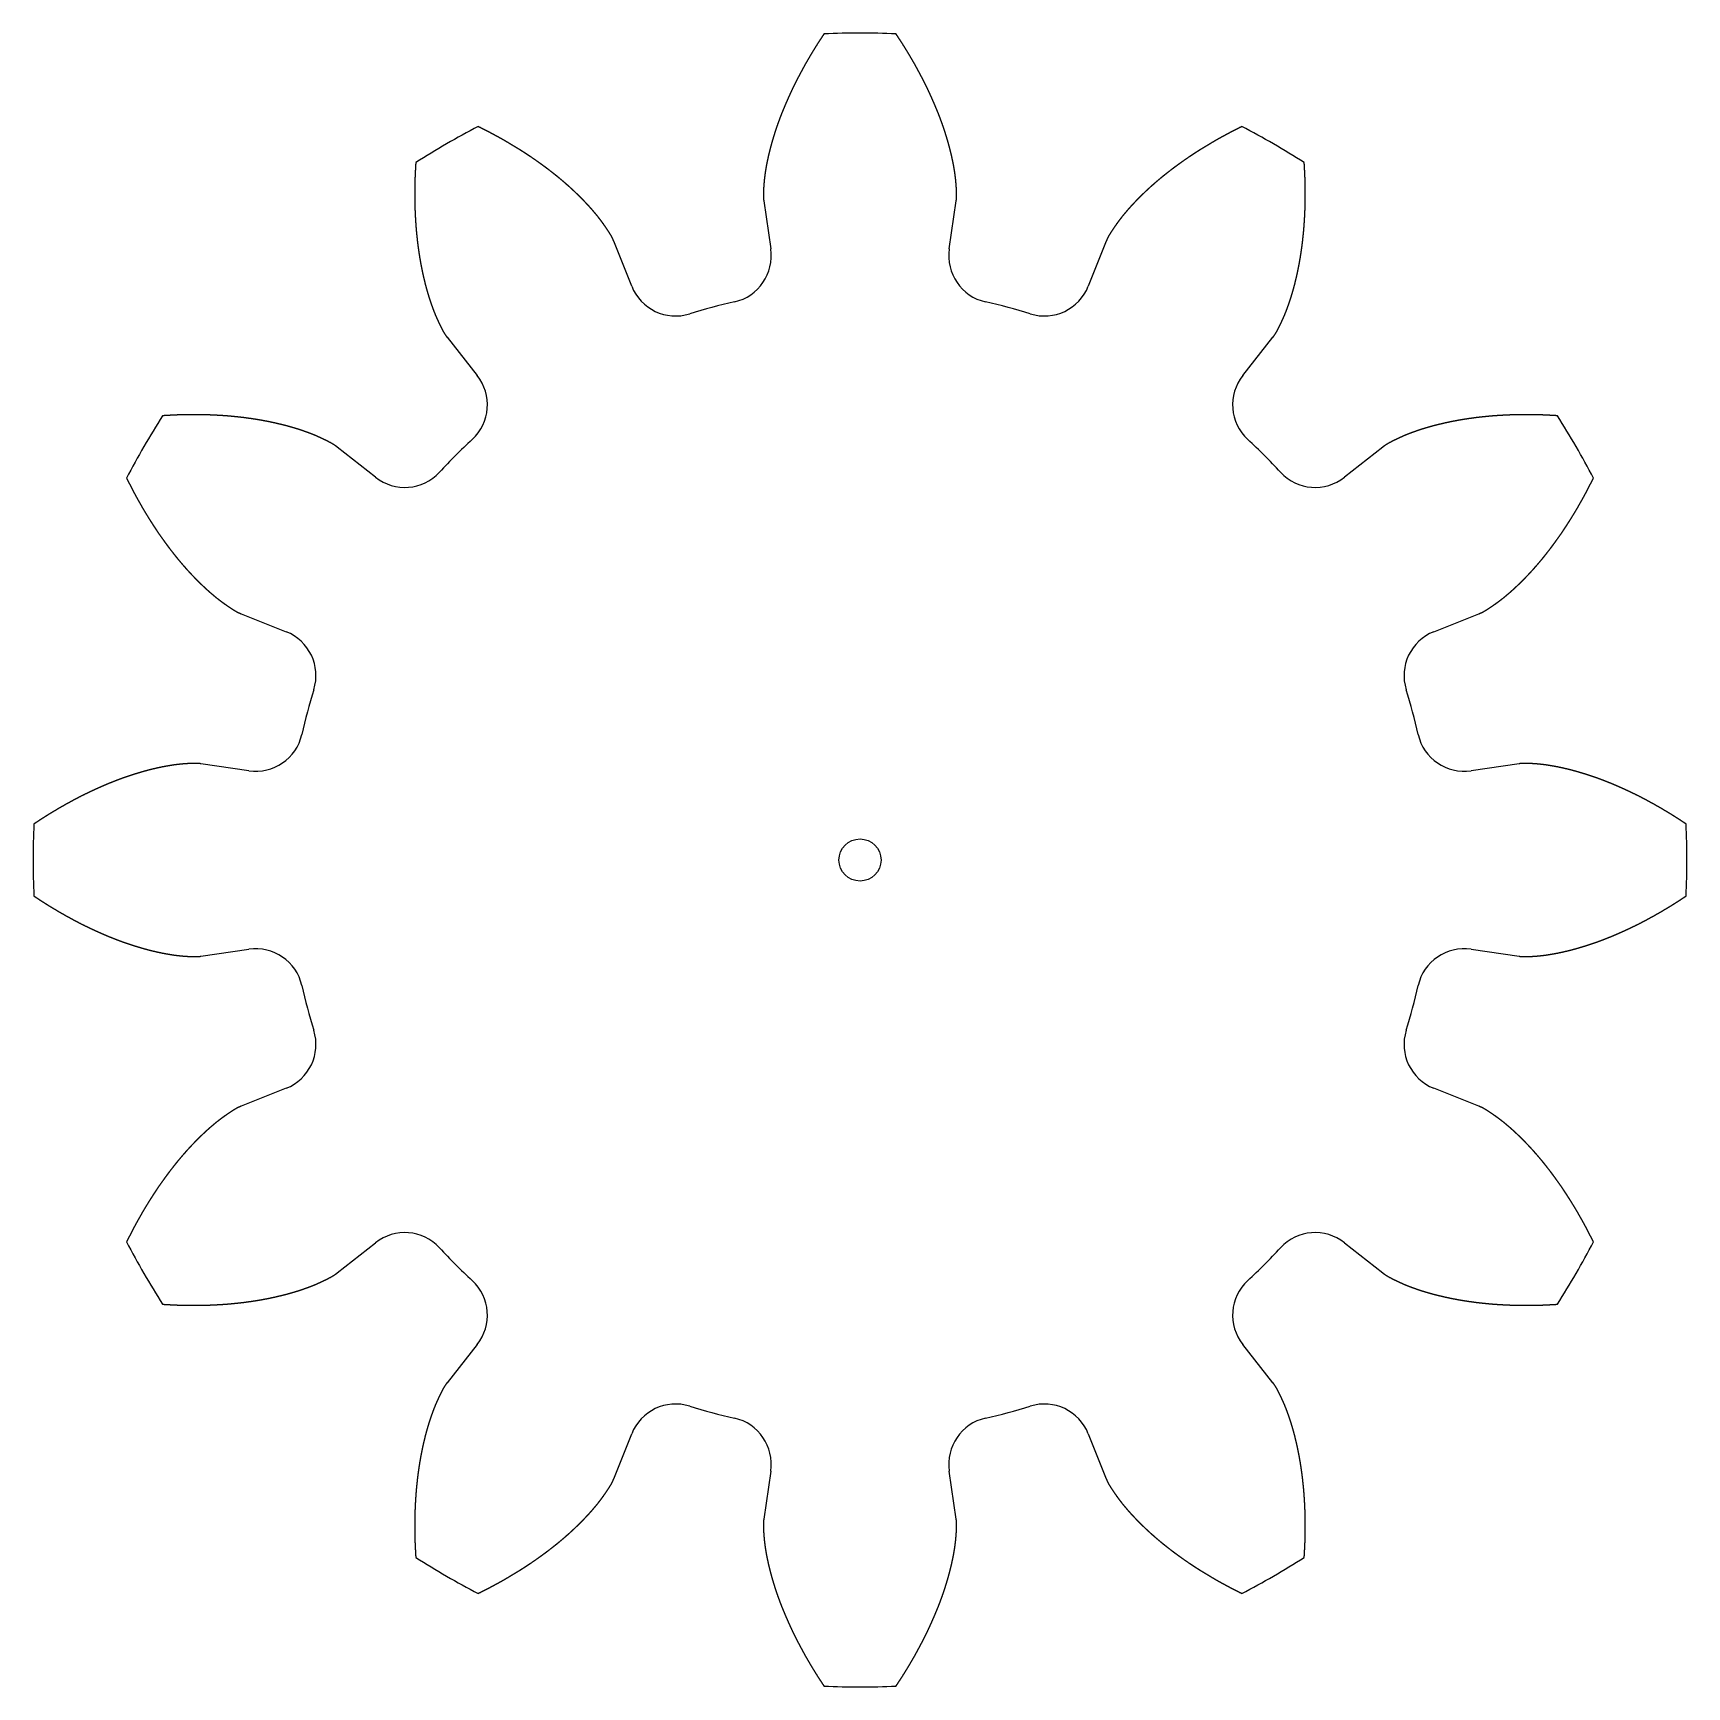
# Model space of a CAD drawing. Header units: millimetres. Extents: x -158 to 158, y -158 to 158.
import ezdxf

# ---------------------------------------------------------------- set-up
doc = ezdxf.new("R2010")
doc.units = ezdxf.units.MM
doc.layers.get('0').update_dxf_attribs({"linetype": 'CONTINUOUS'})

msp = doc.modelspace()

# ---------------------------------------------------------------- linework, layer by layer
for p, q in [((-18.33, 125.53), (-16.99, 116.39)), ((16.99, 116.39), (18.33, 125.53)), ((-43.48, 109.29), (-46.89, 117.87)), ((46.89, 117.87), (43.48, 109.29)), ((-78.64, 99.55), (-72.91, 92.3)), ((72.91, 92.3), (78.64, 99.55)), ((-92.3, 72.91), (-99.55, 78.64)), ((99.55, 78.64), (92.3, 72.91)), ((-117.87, 46.89), (-109.29, 43.48)), ((109.29, 43.48), (117.87, 46.89)), ((-116.39, 16.99), (-125.53, 18.33)), ((125.53, 18.33), (116.39, 16.99)), ((-125.53, -18.33), (-116.39, -16.99)), ((116.39, -16.99), (125.53, -18.33)), ((-109.29, -43.48), (-117.87, -46.89)), ((117.87, -46.89), (109.29, -43.48)), ((-99.55, -78.64), (-92.3, -72.91)), ((92.3, -72.91), (99.55, -78.64)), ((-72.91, -92.3), (-78.64, -99.55)), ((78.64, -99.55), (72.91, -92.3)), ((-46.89, -117.87), (-43.48, -109.29)), ((43.48, -109.29), (46.89, -117.87)), ((-16.99, -116.39), (-18.33, -125.53)), ((18.33, -125.53), (16.99, -116.39))]:
    msp.add_line(p, q)
msp.add_circle((0, 0), 4)
for centre, radius, start, end in [((0, 0), 157.5, 87.5067, 92.4933), ((0, 0), 157.5, 117.5067, 122.4933), ((0, 0), 157.5, 57.5067, 62.4933), ((-25.9, 115.09), 9, -77.3183, 8.3062), ((25.9, 115.09), 9, 171.6938, -102.6817), ((-35.12, 112.62), 9, -158.3062, -72.6817), ((35.12, 112.62), 9, -107.3183, -21.6938), ((0, 0), 108.97, 102.6817, 107.3183), ((0, 0), 108.97, 72.6817, 77.3183), ((-79.97, 86.72), 9, -47.3183, 38.3062), ((79.97, 86.72), 9, 141.6938, -132.6817), ((0, 0), 157.5, 147.5067, 152.4933), ((0, 0), 157.5, 27.5067, 32.4933), ((0, 0), 108.97, 132.6817, 137.3183), ((0, 0), 108.97, 42.6817, 47.3183), ((-86.72, 79.97), 9, -128.3062, -42.6817), ((86.72, 79.97), 9, -137.3183, -51.6938), ((-112.62, 35.12), 9, -17.3183, 68.3062), ((112.62, 35.12), 9, 111.6938, -162.6817), ((0, 0), 108.97, 162.6817, 167.3183), ((0, 0), 108.97, 12.6817, 17.3183), ((-115.09, 25.9), 9, -98.3062, -12.6817), ((115.09, 25.9), 9, -167.3183, -81.6938), ((0, 0), 157.5, 177.5067, -177.5067), ((0, 0), 157.5, -2.4933, 2.4933), ((-115.09, -25.9), 9, 12.6817, 98.3062), ((115.09, -25.9), 9, 81.6938, 167.3183), ((0, 0), 108.97, -167.3183, -162.6817), ((0, 0), 108.97, -17.3183, -12.6817), ((-112.62, -35.12), 9, -68.3062, 17.3183), ((112.62, -35.12), 9, 162.6817, -111.6938), ((-86.72, -79.97), 9, 42.6817, 128.3062), ((86.72, -79.97), 9, 51.6938, 137.3183), ((0, 0), 157.5, -152.4933, -147.5067), ((0, 0), 108.97, -137.3183, -132.6817), ((0, 0), 108.97, -47.3183, -42.6817), ((0, 0), 157.5, -32.4933, -27.5067), ((-79.97, -86.72), 9, -38.3062, 47.3183), ((79.97, -86.72), 9, 132.6817, -141.6938), ((-35.12, -112.62), 9, 72.6817, 158.3062), ((35.12, -112.62), 9, 21.6938, 107.3183), ((0, 0), 108.97, -107.3183, -102.6817), ((-25.9, -115.09), 9, -8.3062, 77.3183), ((25.9, -115.09), 9, 102.6817, -171.6938), ((0, 0), 108.97, -77.3183, -72.6817), ((0, 0), 157.5, -122.4933, -117.5067), ((0, 0), 157.5, -62.4933, -57.5067), ((0, 0), 157.5, -92.4933, -87.5067)]:
    msp.add_arc(centre, radius, start, end)
for points in [[(-6.85, 157.35), (-6.91, 157.26), (-7.03, 157.09), (-7.2, 156.83), (-7.43, 156.48), (-7.72, 156.04), (-8, 155.6), (-8.28, 155.16), (-8.56, 154.72), (-8.83, 154.27), (-9.1, 153.83), (-9.36, 153.39), (-9.63, 152.94), (-9.89, 152.5), (-10.15, 152.05), (-10.4, 151.61), (-10.65, 151.16), (-10.9, 150.71), (-11.14, 150.26), (-11.38, 149.82), (-11.62, 149.37), (-11.86, 148.92), (-12.09, 148.46), (-12.32, 148.01), (-12.54, 147.56), (-12.76, 147.11), (-12.98, 146.65), (-13.19, 146.2), (-13.4, 145.75), (-13.61, 145.29), (-13.81, 144.84), (-14.01, 144.38), (-14.21, 143.92), (-14.4, 143.47), (-14.59, 143.01), (-14.78, 142.55), (-14.96, 142.09), (-15.14, 141.64), (-15.31, 141.18), (-15.48, 140.72), (-15.65, 140.26), (-15.81, 139.8), (-15.96, 139.34), (-16.12, 138.88), (-16.27, 138.42), (-16.41, 137.96), (-16.55, 137.49), (-16.69, 137.03), (-16.82, 136.57), (-16.95, 136.11), (-17.08, 135.65), (-17.2, 135.19), (-17.31, 134.72), (-17.42, 134.26), (-17.52, 133.8), (-17.62, 133.34), (-17.72, 132.88), (-17.81, 132.41), (-17.89, 131.95), (-17.97, 131.49), (-18.05, 131.03), (-18.11, 130.57), (-18.17, 130.11), (-18.22, 129.65), (-18.27, 129.19), (-18.3, 128.73), (-18.34, 128.27), (-18.37, 127.81), (-18.39, 127.35), (-18.41, 126.89), (-18.41, 126.43), (-18.39, 126.07), (-18.36, 125.8), (-18.34, 125.62), (-18.33, 125.53)], [(18.33, 125.53), (18.34, 125.62), (18.36, 125.8), (18.39, 126.07), (18.41, 126.43), (18.41, 126.89), (18.39, 127.35), (18.37, 127.81), (18.34, 128.27), (18.3, 128.73), (18.27, 129.19), (18.22, 129.65), (18.17, 130.11), (18.11, 130.57), (18.05, 131.03), (17.97, 131.49), (17.89, 131.95), (17.81, 132.41), (17.72, 132.88), (17.62, 133.34), (17.52, 133.8), (17.42, 134.26), (17.31, 134.72), (17.2, 135.19), (17.08, 135.65), (16.95, 136.11), (16.82, 136.57), (16.69, 137.03), (16.55, 137.49), (16.41, 137.96), (16.27, 138.42), (16.12, 138.88), (15.96, 139.34), (15.81, 139.8), (15.65, 140.26), (15.48, 140.72), (15.31, 141.18), (15.14, 141.64), (14.96, 142.09), (14.78, 142.55), (14.59, 143.01), (14.4, 143.47), (14.21, 143.92), (14.01, 144.38), (13.81, 144.84), (13.61, 145.29), (13.4, 145.75), (13.19, 146.2), (12.98, 146.65), (12.76, 147.11), (12.54, 147.56), (12.32, 148.01), (12.09, 148.46), (11.86, 148.92), (11.62, 149.37), (11.38, 149.82), (11.14, 150.26), (10.9, 150.71), (10.65, 151.16), (10.4, 151.61), (10.15, 152.05), (9.89, 152.5), (9.63, 152.94), (9.36, 153.39), (9.1, 153.83), (8.83, 154.27), (8.56, 154.72), (8.28, 155.16), (8, 155.6), (7.72, 156.04), (7.43, 156.48), (7.2, 156.83), (7.03, 157.09), (6.91, 157.26), (6.85, 157.35)], [(-46.89, 117.87), (-46.93, 117.96), (-47, 118.13), (-47.11, 118.37), (-47.27, 118.7), (-47.5, 119.09), (-47.74, 119.48), (-48, 119.87), (-48.25, 120.25), (-48.51, 120.63), (-48.77, 121.01), (-49.04, 121.39), (-49.32, 121.76), (-49.6, 122.13), (-49.89, 122.5), (-50.18, 122.86), (-50.48, 123.22), (-50.79, 123.58), (-51.1, 123.93), (-51.41, 124.29), (-51.73, 124.64), (-52.05, 124.98), (-52.37, 125.33), (-52.7, 125.67), (-53.04, 126.01), (-53.37, 126.35), (-53.72, 126.69), (-54.06, 127.02), (-54.41, 127.35), (-54.76, 127.68), (-55.12, 128.01), (-55.48, 128.33), (-55.84, 128.65), (-56.21, 128.97), (-56.58, 129.29), (-56.95, 129.6), (-57.33, 129.92), (-57.71, 130.23), (-58.09, 130.54), (-58.48, 130.84), (-58.87, 131.15), (-59.26, 131.45), (-59.66, 131.75), (-60.05, 132.04), (-60.45, 132.34), (-60.86, 132.63), (-61.27, 132.92), (-61.67, 133.21), (-62.09, 133.5), (-62.5, 133.78), (-62.92, 134.06), (-63.34, 134.34), (-63.76, 134.62), (-64.19, 134.89), (-64.62, 135.17), (-65.05, 135.44), (-65.48, 135.7), (-65.92, 135.97), (-66.36, 136.23), (-66.8, 136.5), (-67.24, 136.76), (-67.69, 137.01), (-68.13, 137.27), (-68.58, 137.52), (-69.04, 137.77), (-69.49, 138.02), (-69.95, 138.27), (-70.41, 138.51), (-70.87, 138.75), (-71.34, 138.99), (-71.8, 139.23), (-72.18, 139.42), (-72.46, 139.56), (-72.65, 139.65), (-72.74, 139.7)], [(72.74, 139.7), (72.65, 139.65), (72.46, 139.56), (72.18, 139.42), (71.8, 139.23), (71.34, 138.99), (70.87, 138.75), (70.41, 138.51), (69.95, 138.27), (69.49, 138.02), (69.04, 137.77), (68.58, 137.52), (68.13, 137.27), (67.69, 137.01), (67.24, 136.76), (66.8, 136.5), (66.36, 136.23), (65.92, 135.97), (65.48, 135.7), (65.05, 135.44), (64.62, 135.17), (64.19, 134.89), (63.76, 134.62), (63.34, 134.34), (62.92, 134.06), (62.5, 133.78), (62.09, 133.5), (61.67, 133.21), (61.27, 132.92), (60.86, 132.63), (60.45, 132.34), (60.05, 132.04), (59.66, 131.75), (59.26, 131.45), (58.87, 131.15), (58.48, 130.84), (58.09, 130.54), (57.71, 130.23), (57.33, 129.92), (56.95, 129.6), (56.58, 129.29), (56.21, 128.97), (55.84, 128.65), (55.48, 128.33), (55.12, 128.01), (54.76, 127.68), (54.41, 127.35), (54.06, 127.02), (53.72, 126.69), (53.37, 126.35), (53.04, 126.01), (52.7, 125.67), (52.37, 125.33), (52.05, 124.98), (51.73, 124.64), (51.41, 124.29), (51.1, 123.93), (50.79, 123.58), (50.48, 123.22), (50.18, 122.86), (49.89, 122.5), (49.6, 122.13), (49.32, 121.76), (49.04, 121.39), (48.77, 121.01), (48.51, 120.63), (48.25, 120.25), (48, 119.87), (47.74, 119.48), (47.5, 119.09), (47.27, 118.7), (47.11, 118.37), (47, 118.13), (46.93, 117.96), (46.89, 117.87)], [(-84.61, 132.84), (-84.62, 132.74), (-84.63, 132.53), (-84.65, 132.21), (-84.67, 131.8), (-84.7, 131.27), (-84.73, 130.75), (-84.75, 130.23), (-84.77, 129.71), (-84.78, 129.19), (-84.8, 128.67), (-84.8, 128.16), (-84.81, 127.64), (-84.81, 127.12), (-84.81, 126.61), (-84.81, 126.1), (-84.8, 125.58), (-84.8, 125.07), (-84.78, 124.56), (-84.77, 124.05), (-84.75, 123.54), (-84.73, 123.04), (-84.7, 122.53), (-84.67, 122.02), (-84.64, 121.52), (-84.61, 121.02), (-84.57, 120.52), (-84.53, 120.02), (-84.48, 119.52), (-84.43, 119.02), (-84.38, 118.52), (-84.33, 118.03), (-84.27, 117.54), (-84.21, 117.04), (-84.14, 116.55), (-84.07, 116.07), (-84, 115.58), (-83.93, 115.09), (-83.85, 114.61), (-83.76, 114.13), (-83.68, 113.64), (-83.59, 113.17), (-83.49, 112.69), (-83.4, 112.21), (-83.3, 111.74), (-83.19, 111.27), (-83.08, 110.8), (-82.97, 110.33), (-82.86, 109.86), (-82.74, 109.4), (-82.61, 108.94), (-82.49, 108.48), (-82.35, 108.02), (-82.22, 107.57), (-82.08, 107.11), (-81.93, 106.66), (-81.78, 106.22), (-81.63, 105.77), (-81.47, 105.33), (-81.31, 104.89), (-81.14, 104.45), (-80.97, 104.02), (-80.79, 103.59), (-80.6, 103.17), (-80.41, 102.75), (-80.21, 102.33), (-80.01, 101.91), (-79.81, 101.5), (-79.6, 101.09), (-79.39, 100.69), (-79.16, 100.29), (-78.96, 99.99), (-78.8, 99.76), (-78.69, 99.62), (-78.64, 99.55)], [(78.64, 99.55), (78.69, 99.62), (78.8, 99.76), (78.96, 99.99), (79.16, 100.29), (79.39, 100.69), (79.6, 101.09), (79.81, 101.5), (80.01, 101.91), (80.21, 102.33), (80.41, 102.75), (80.6, 103.17), (80.79, 103.59), (80.97, 104.02), (81.14, 104.45), (81.31, 104.89), (81.47, 105.33), (81.63, 105.77), (81.78, 106.22), (81.93, 106.66), (82.08, 107.11), (82.22, 107.57), (82.35, 108.02), (82.49, 108.48), (82.61, 108.94), (82.74, 109.4), (82.86, 109.86), (82.97, 110.33), (83.08, 110.8), (83.19, 111.27), (83.3, 111.74), (83.4, 112.21), (83.49, 112.69), (83.59, 113.17), (83.68, 113.64), (83.76, 114.13), (83.85, 114.61), (83.93, 115.09), (84, 115.58), (84.07, 116.07), (84.14, 116.55), (84.21, 117.04), (84.27, 117.54), (84.33, 118.03), (84.38, 118.52), (84.43, 119.02), (84.48, 119.52), (84.53, 120.02), (84.57, 120.52), (84.61, 121.02), (84.64, 121.52), (84.67, 122.02), (84.7, 122.53), (84.73, 123.04), (84.75, 123.54), (84.77, 124.05), (84.78, 124.56), (84.8, 125.07), (84.8, 125.58), (84.81, 126.1), (84.81, 126.61), (84.81, 127.12), (84.81, 127.64), (84.8, 128.16), (84.8, 128.67), (84.78, 129.19), (84.77, 129.71), (84.75, 130.23), (84.73, 130.75), (84.7, 131.27), (84.67, 131.8), (84.65, 132.21), (84.63, 132.53), (84.62, 132.74), (84.61, 132.84)], [(-99.55, 78.64), (-99.62, 78.69), (-99.76, 78.8), (-99.99, 78.96), (-100.29, 79.16), (-100.69, 79.39), (-101.09, 79.6), (-101.5, 79.81), (-101.91, 80.01), (-102.33, 80.21), (-102.75, 80.41), (-103.17, 80.6), (-103.59, 80.79), (-104.02, 80.97), (-104.45, 81.14), (-104.89, 81.31), (-105.33, 81.47), (-105.77, 81.63), (-106.22, 81.78), (-106.66, 81.93), (-107.11, 82.08), (-107.57, 82.22), (-108.02, 82.35), (-108.48, 82.49), (-108.94, 82.61), (-109.4, 82.74), (-109.86, 82.86), (-110.33, 82.97), (-110.8, 83.08), (-111.27, 83.19), (-111.74, 83.3), (-112.21, 83.4), (-112.69, 83.49), (-113.17, 83.59), (-113.64, 83.68), (-114.13, 83.76), (-114.61, 83.85), (-115.09, 83.93), (-115.58, 84), (-116.07, 84.07), (-116.55, 84.14), (-117.04, 84.21), (-117.54, 84.27), (-118.03, 84.33), (-118.52, 84.38), (-119.02, 84.43), (-119.52, 84.48), (-120.02, 84.53), (-120.52, 84.57), (-121.02, 84.61), (-121.52, 84.64), (-122.02, 84.67), (-122.53, 84.7), (-123.04, 84.73), (-123.54, 84.75), (-124.05, 84.77), (-124.56, 84.78), (-125.07, 84.8), (-125.58, 84.8), (-126.1, 84.81), (-126.61, 84.81), (-127.12, 84.81), (-127.64, 84.81), (-128.16, 84.8), (-128.67, 84.8), (-129.19, 84.78), (-129.71, 84.77), (-130.23, 84.75), (-130.75, 84.73), (-131.27, 84.7), (-131.8, 84.67), (-132.21, 84.65), (-132.53, 84.63), (-132.74, 84.62), (-132.84, 84.61)], [(132.84, 84.61), (132.74, 84.62), (132.53, 84.63), (132.21, 84.65), (131.8, 84.67), (131.27, 84.7), (130.75, 84.73), (130.23, 84.75), (129.71, 84.77), (129.19, 84.78), (128.67, 84.8), (128.16, 84.8), (127.64, 84.81), (127.12, 84.81), (126.61, 84.81), (126.1, 84.81), (125.58, 84.8), (125.07, 84.8), (124.56, 84.78), (124.05, 84.77), (123.54, 84.75), (123.04, 84.73), (122.53, 84.7), (122.02, 84.67), (121.52, 84.64), (121.02, 84.61), (120.52, 84.57), (120.02, 84.53), (119.52, 84.48), (119.02, 84.43), (118.52, 84.38), (118.03, 84.33), (117.54, 84.27), (117.04, 84.21), (116.55, 84.14), (116.07, 84.07), (115.58, 84), (115.09, 83.93), (114.61, 83.85), (114.13, 83.76), (113.64, 83.68), (113.17, 83.59), (112.69, 83.49), (112.21, 83.4), (111.74, 83.3), (111.27, 83.19), (110.8, 83.08), (110.33, 82.97), (109.86, 82.86), (109.4, 82.74), (108.94, 82.61), (108.48, 82.49), (108.02, 82.35), (107.57, 82.22), (107.11, 82.08), (106.66, 81.93), (106.22, 81.78), (105.77, 81.63), (105.33, 81.47), (104.89, 81.31), (104.45, 81.14), (104.02, 80.97), (103.59, 80.79), (103.17, 80.6), (102.75, 80.41), (102.33, 80.21), (101.91, 80.01), (101.5, 79.81), (101.09, 79.6), (100.69, 79.39), (100.29, 79.16), (99.99, 78.96), (99.76, 78.8), (99.62, 78.69), (99.55, 78.64)], [(-139.7, 72.74), (-139.65, 72.65), (-139.56, 72.46), (-139.42, 72.18), (-139.23, 71.8), (-138.99, 71.34), (-138.75, 70.87), (-138.51, 70.41), (-138.27, 69.95), (-138.02, 69.49), (-137.77, 69.04), (-137.52, 68.58), (-137.27, 68.13), (-137.01, 67.69), (-136.76, 67.24), (-136.5, 66.8), (-136.23, 66.36), (-135.97, 65.92), (-135.7, 65.48), (-135.44, 65.05), (-135.17, 64.62), (-134.89, 64.19), (-134.62, 63.76), (-134.34, 63.34), (-134.06, 62.92), (-133.78, 62.5), (-133.5, 62.09), (-133.21, 61.67), (-132.92, 61.27), (-132.63, 60.86), (-132.34, 60.45), (-132.04, 60.05), (-131.75, 59.66), (-131.45, 59.26), (-131.15, 58.87), (-130.84, 58.48), (-130.54, 58.09), (-130.23, 57.71), (-129.92, 57.33), (-129.6, 56.95), (-129.29, 56.58), (-128.97, 56.21), (-128.65, 55.84), (-128.33, 55.48), (-128.01, 55.12), (-127.68, 54.76), (-127.35, 54.41), (-127.02, 54.06), (-126.69, 53.72), (-126.35, 53.37), (-126.01, 53.04), (-125.67, 52.7), (-125.33, 52.37), (-124.98, 52.05), (-124.64, 51.73), (-124.29, 51.41), (-123.93, 51.1), (-123.58, 50.79), (-123.22, 50.48), (-122.86, 50.18), (-122.5, 49.89), (-122.13, 49.6), (-121.76, 49.32), (-121.39, 49.04), (-121.01, 48.77), (-120.63, 48.51), (-120.25, 48.25), (-119.87, 48), (-119.48, 47.74), (-119.09, 47.5), (-118.7, 47.27), (-118.37, 47.11), (-118.13, 47), (-117.96, 46.93), (-117.87, 46.89)], [(117.87, 46.89), (117.96, 46.93), (118.13, 47), (118.37, 47.11), (118.7, 47.27), (119.09, 47.5), (119.48, 47.74), (119.87, 48), (120.25, 48.25), (120.63, 48.51), (121.01, 48.77), (121.39, 49.04), (121.76, 49.32), (122.13, 49.6), (122.5, 49.89), (122.86, 50.18), (123.22, 50.48), (123.58, 50.79), (123.93, 51.1), (124.29, 51.41), (124.64, 51.73), (124.98, 52.05), (125.33, 52.37), (125.67, 52.7), (126.01, 53.04), (126.35, 53.37), (126.69, 53.72), (127.02, 54.06), (127.35, 54.41), (127.68, 54.76), (128.01, 55.12), (128.33, 55.48), (128.65, 55.84), (128.97, 56.21), (129.29, 56.58), (129.6, 56.95), (129.92, 57.33), (130.23, 57.71), (130.54, 58.09), (130.84, 58.48), (131.15, 58.87), (131.45, 59.26), (131.75, 59.66), (132.04, 60.05), (132.34, 60.45), (132.63, 60.86), (132.92, 61.27), (133.21, 61.67), (133.5, 62.09), (133.78, 62.5), (134.06, 62.92), (134.34, 63.34), (134.62, 63.76), (134.89, 64.19), (135.17, 64.62), (135.44, 65.05), (135.7, 65.48), (135.97, 65.92), (136.23, 66.36), (136.5, 66.8), (136.76, 67.24), (137.01, 67.69), (137.27, 68.13), (137.52, 68.58), (137.77, 69.04), (138.02, 69.49), (138.27, 69.95), (138.51, 70.41), (138.75, 70.87), (138.99, 71.34), (139.23, 71.8), (139.42, 72.18), (139.56, 72.46), (139.65, 72.65), (139.7, 72.74)], [(-125.53, 18.33), (-125.62, 18.34), (-125.8, 18.36), (-126.07, 18.39), (-126.43, 18.41), (-126.89, 18.41), (-127.35, 18.39), (-127.81, 18.37), (-128.27, 18.34), (-128.73, 18.3), (-129.19, 18.27), (-129.65, 18.22), (-130.11, 18.17), (-130.57, 18.11), (-131.03, 18.05), (-131.49, 17.97), (-131.95, 17.89), (-132.41, 17.81), (-132.88, 17.72), (-133.34, 17.62), (-133.8, 17.52), (-134.26, 17.42), (-134.72, 17.31), (-135.19, 17.2), (-135.65, 17.08), (-136.11, 16.95), (-136.57, 16.82), (-137.03, 16.69), (-137.49, 16.55), (-137.96, 16.41), (-138.42, 16.27), (-138.88, 16.12), (-139.34, 15.96), (-139.8, 15.81), (-140.26, 15.65), (-140.72, 15.48), (-141.18, 15.31), (-141.64, 15.14), (-142.09, 14.96), (-142.55, 14.78), (-143.01, 14.59), (-143.47, 14.4), (-143.92, 14.21), (-144.38, 14.01), (-144.84, 13.81), (-145.29, 13.61), (-145.75, 13.4), (-146.2, 13.19), (-146.65, 12.98), (-147.11, 12.76), (-147.56, 12.54), (-148.01, 12.32), (-148.46, 12.09), (-148.92, 11.86), (-149.37, 11.62), (-149.82, 11.38), (-150.26, 11.14), (-150.71, 10.9), (-151.16, 10.65), (-151.61, 10.4), (-152.05, 10.15), (-152.5, 9.89), (-152.94, 9.63), (-153.39, 9.36), (-153.83, 9.1), (-154.27, 8.83), (-154.72, 8.56), (-155.16, 8.28), (-155.6, 8), (-156.04, 7.72), (-156.48, 7.43), (-156.83, 7.2), (-157.09, 7.03), (-157.26, 6.91), (-157.35, 6.85)], [(157.35, 6.85), (157.26, 6.91), (157.09, 7.03), (156.83, 7.2), (156.48, 7.43), (156.04, 7.72), (155.6, 8), (155.16, 8.28), (154.72, 8.56), (154.27, 8.83), (153.83, 9.1), (153.39, 9.36), (152.94, 9.63), (152.5, 9.89), (152.05, 10.15), (151.61, 10.4), (151.16, 10.65), (150.71, 10.9), (150.26, 11.14), (149.82, 11.38), (149.37, 11.62), (148.92, 11.86), (148.46, 12.09), (148.01, 12.32), (147.56, 12.54), (147.11, 12.76), (146.65, 12.98), (146.2, 13.19), (145.75, 13.4), (145.29, 13.61), (144.84, 13.81), (144.38, 14.01), (143.92, 14.21), (143.47, 14.4), (143.01, 14.59), (142.55, 14.78), (142.09, 14.96), (141.64, 15.14), (141.18, 15.31), (140.72, 15.48), (140.26, 15.65), (139.8, 15.81), (139.34, 15.96), (138.88, 16.12), (138.42, 16.27), (137.96, 16.41), (137.49, 16.55), (137.03, 16.69), (136.57, 16.82), (136.11, 16.95), (135.65, 17.08), (135.19, 17.2), (134.72, 17.31), (134.26, 17.42), (133.8, 17.52), (133.34, 17.62), (132.88, 17.72), (132.41, 17.81), (131.95, 17.89), (131.49, 17.97), (131.03, 18.05), (130.57, 18.11), (130.11, 18.17), (129.65, 18.22), (129.19, 18.27), (128.73, 18.3), (128.27, 18.34), (127.81, 18.37), (127.35, 18.39), (126.89, 18.41), (126.43, 18.41), (126.07, 18.39), (125.8, 18.36), (125.62, 18.34), (125.53, 18.33)], [(-157.35, -6.85), (-157.26, -6.91), (-157.09, -7.03), (-156.83, -7.2), (-156.48, -7.43), (-156.04, -7.72), (-155.6, -8), (-155.16, -8.28), (-154.72, -8.56), (-154.27, -8.83), (-153.83, -9.1), (-153.39, -9.36), (-152.94, -9.63), (-152.5, -9.89), (-152.05, -10.15), (-151.61, -10.4), (-151.16, -10.65), (-150.71, -10.9), (-150.26, -11.14), (-149.82, -11.38), (-149.37, -11.62), (-148.92, -11.86), (-148.46, -12.09), (-148.01, -12.32), (-147.56, -12.54), (-147.11, -12.76), (-146.65, -12.98), (-146.2, -13.19), (-145.75, -13.4), (-145.29, -13.61), (-144.84, -13.81), (-144.38, -14.01), (-143.92, -14.21), (-143.47, -14.4), (-143.01, -14.59), (-142.55, -14.78), (-142.09, -14.96), (-141.64, -15.14), (-141.18, -15.31), (-140.72, -15.48), (-140.26, -15.65), (-139.8, -15.81), (-139.34, -15.96), (-138.88, -16.12), (-138.42, -16.27), (-137.96, -16.41), (-137.49, -16.55), (-137.03, -16.69), (-136.57, -16.82), (-136.11, -16.95), (-135.65, -17.08), (-135.19, -17.2), (-134.72, -17.31), (-134.26, -17.42), (-133.8, -17.52), (-133.34, -17.62), (-132.88, -17.72), (-132.41, -17.81), (-131.95, -17.89), (-131.49, -17.97), (-131.03, -18.05), (-130.57, -18.11), (-130.11, -18.17), (-129.65, -18.22), (-129.19, -18.27), (-128.73, -18.3), (-128.27, -18.34), (-127.81, -18.37), (-127.35, -18.39), (-126.89, -18.41), (-126.43, -18.41), (-126.07, -18.39), (-125.8, -18.36), (-125.62, -18.34), (-125.53, -18.33)], [(125.53, -18.33), (125.62, -18.34), (125.8, -18.36), (126.07, -18.39), (126.43, -18.41), (126.89, -18.41), (127.35, -18.39), (127.81, -18.37), (128.27, -18.34), (128.73, -18.3), (129.19, -18.27), (129.65, -18.22), (130.11, -18.17), (130.57, -18.11), (131.03, -18.05), (131.49, -17.97), (131.95, -17.89), (132.41, -17.81), (132.88, -17.72), (133.34, -17.62), (133.8, -17.52), (134.26, -17.42), (134.72, -17.31), (135.19, -17.2), (135.65, -17.08), (136.11, -16.95), (136.57, -16.82), (137.03, -16.69), (137.49, -16.55), (137.96, -16.41), (138.42, -16.27), (138.88, -16.12), (139.34, -15.96), (139.8, -15.81), (140.26, -15.65), (140.72, -15.48), (141.18, -15.31), (141.64, -15.14), (142.09, -14.96), (142.55, -14.78), (143.01, -14.59), (143.47, -14.4), (143.92, -14.21), (144.38, -14.01), (144.84, -13.81), (145.29, -13.61), (145.75, -13.4), (146.2, -13.19), (146.65, -12.98), (147.11, -12.76), (147.56, -12.54), (148.01, -12.32), (148.46, -12.09), (148.92, -11.86), (149.37, -11.62), (149.82, -11.38), (150.26, -11.14), (150.71, -10.9), (151.16, -10.65), (151.61, -10.4), (152.05, -10.15), (152.5, -9.89), (152.94, -9.63), (153.39, -9.36), (153.83, -9.1), (154.27, -8.83), (154.72, -8.56), (155.16, -8.28), (155.6, -8), (156.04, -7.72), (156.48, -7.43), (156.83, -7.2), (157.09, -7.03), (157.26, -6.91), (157.35, -6.85)], [(-117.87, -46.89), (-117.96, -46.93), (-118.13, -47), (-118.37, -47.11), (-118.7, -47.27), (-119.09, -47.5), (-119.48, -47.74), (-119.87, -48), (-120.25, -48.25), (-120.63, -48.51), (-121.01, -48.77), (-121.39, -49.04), (-121.76, -49.32), (-122.13, -49.6), (-122.5, -49.89), (-122.86, -50.18), (-123.22, -50.48), (-123.58, -50.79), (-123.93, -51.1), (-124.29, -51.41), (-124.64, -51.73), (-124.98, -52.05), (-125.33, -52.37), (-125.67, -52.7), (-126.01, -53.04), (-126.35, -53.37), (-126.69, -53.72), (-127.02, -54.06), (-127.35, -54.41), (-127.68, -54.76), (-128.01, -55.12), (-128.33, -55.48), (-128.65, -55.84), (-128.97, -56.21), (-129.29, -56.58), (-129.6, -56.95), (-129.92, -57.33), (-130.23, -57.71), (-130.54, -58.09), (-130.84, -58.48), (-131.15, -58.87), (-131.45, -59.26), (-131.75, -59.66), (-132.04, -60.05), (-132.34, -60.45), (-132.63, -60.86), (-132.92, -61.27), (-133.21, -61.67), (-133.5, -62.09), (-133.78, -62.5), (-134.06, -62.92), (-134.34, -63.34), (-134.62, -63.76), (-134.89, -64.19), (-135.17, -64.62), (-135.44, -65.05), (-135.7, -65.48), (-135.97, -65.92), (-136.23, -66.36), (-136.5, -66.8), (-136.76, -67.24), (-137.01, -67.69), (-137.27, -68.13), (-137.52, -68.58), (-137.77, -69.04), (-138.02, -69.49), (-138.27, -69.95), (-138.51, -70.41), (-138.75, -70.87), (-138.99, -71.34), (-139.23, -71.8), (-139.42, -72.18), (-139.56, -72.46), (-139.65, -72.65), (-139.7, -72.74)], [(139.7, -72.74), (139.65, -72.65), (139.56, -72.46), (139.42, -72.18), (139.23, -71.8), (138.99, -71.34), (138.75, -70.87), (138.51, -70.41), (138.27, -69.95), (138.02, -69.49), (137.77, -69.04), (137.52, -68.58), (137.27, -68.13), (137.01, -67.69), (136.76, -67.24), (136.5, -66.8), (136.23, -66.36), (135.97, -65.92), (135.7, -65.48), (135.44, -65.05), (135.17, -64.62), (134.89, -64.19), (134.62, -63.76), (134.34, -63.34), (134.06, -62.92), (133.78, -62.5), (133.5, -62.09), (133.21, -61.67), (132.92, -61.27), (132.63, -60.86), (132.34, -60.45), (132.04, -60.05), (131.75, -59.66), (131.45, -59.26), (131.15, -58.87), (130.84, -58.48), (130.54, -58.09), (130.23, -57.71), (129.92, -57.33), (129.6, -56.95), (129.29, -56.58), (128.97, -56.21), (128.65, -55.84), (128.33, -55.48), (128.01, -55.12), (127.68, -54.76), (127.35, -54.41), (127.02, -54.06), (126.69, -53.72), (126.35, -53.37), (126.01, -53.04), (125.67, -52.7), (125.33, -52.37), (124.98, -52.05), (124.64, -51.73), (124.29, -51.41), (123.93, -51.1), (123.58, -50.79), (123.22, -50.48), (122.86, -50.18), (122.5, -49.89), (122.13, -49.6), (121.76, -49.32), (121.39, -49.04), (121.01, -48.77), (120.63, -48.51), (120.25, -48.25), (119.87, -48), (119.48, -47.74), (119.09, -47.5), (118.7, -47.27), (118.37, -47.11), (118.13, -47), (117.96, -46.93), (117.87, -46.89)], [(-132.84, -84.61), (-132.74, -84.62), (-132.53, -84.63), (-132.21, -84.65), (-131.8, -84.67), (-131.27, -84.7), (-130.75, -84.73), (-130.23, -84.75), (-129.71, -84.77), (-129.19, -84.78), (-128.67, -84.8), (-128.16, -84.8), (-127.64, -84.81), (-127.12, -84.81), (-126.61, -84.81), (-126.1, -84.81), (-125.58, -84.8), (-125.07, -84.8), (-124.56, -84.78), (-124.05, -84.77), (-123.54, -84.75), (-123.04, -84.73), (-122.53, -84.7), (-122.02, -84.67), (-121.52, -84.64), (-121.02, -84.61), (-120.52, -84.57), (-120.02, -84.53), (-119.52, -84.48), (-119.02, -84.43), (-118.52, -84.38), (-118.03, -84.33), (-117.54, -84.27), (-117.04, -84.21), (-116.55, -84.14), (-116.07, -84.07), (-115.58, -84), (-115.09, -83.93), (-114.61, -83.85), (-114.13, -83.76), (-113.64, -83.68), (-113.17, -83.59), (-112.69, -83.49), (-112.21, -83.4), (-111.74, -83.3), (-111.27, -83.19), (-110.8, -83.08), (-110.33, -82.97), (-109.86, -82.86), (-109.4, -82.74), (-108.94, -82.61), (-108.48, -82.49), (-108.02, -82.35), (-107.57, -82.22), (-107.11, -82.08), (-106.66, -81.93), (-106.22, -81.78), (-105.77, -81.63), (-105.33, -81.47), (-104.89, -81.31), (-104.45, -81.14), (-104.02, -80.97), (-103.59, -80.79), (-103.17, -80.6), (-102.75, -80.41), (-102.33, -80.21), (-101.91, -80.01), (-101.5, -79.81), (-101.09, -79.6), (-100.69, -79.39), (-100.29, -79.16), (-99.99, -78.96), (-99.76, -78.8), (-99.62, -78.69), (-99.55, -78.64)], [(99.55, -78.64), (99.62, -78.69), (99.76, -78.8), (99.99, -78.96), (100.29, -79.16), (100.69, -79.39), (101.09, -79.6), (101.5, -79.81), (101.91, -80.01), (102.33, -80.21), (102.75, -80.41), (103.17, -80.6), (103.59, -80.79), (104.02, -80.97), (104.45, -81.14), (104.89, -81.31), (105.33, -81.47), (105.77, -81.63), (106.22, -81.78), (106.66, -81.93), (107.11, -82.08), (107.57, -82.22), (108.02, -82.35), (108.48, -82.49), (108.94, -82.61), (109.4, -82.74), (109.86, -82.86), (110.33, -82.97), (110.8, -83.08), (111.27, -83.19), (111.74, -83.3), (112.21, -83.4), (112.69, -83.49), (113.17, -83.59), (113.64, -83.68), (114.13, -83.76), (114.61, -83.85), (115.09, -83.93), (115.58, -84), (116.07, -84.07), (116.55, -84.14), (117.04, -84.21), (117.54, -84.27), (118.03, -84.33), (118.52, -84.38), (119.02, -84.43), (119.52, -84.48), (120.02, -84.53), (120.52, -84.57), (121.02, -84.61), (121.52, -84.64), (122.02, -84.67), (122.53, -84.7), (123.04, -84.73), (123.54, -84.75), (124.05, -84.77), (124.56, -84.78), (125.07, -84.8), (125.58, -84.8), (126.1, -84.81), (126.61, -84.81), (127.12, -84.81), (127.64, -84.81), (128.16, -84.8), (128.67, -84.8), (129.19, -84.78), (129.71, -84.77), (130.23, -84.75), (130.75, -84.73), (131.27, -84.7), (131.8, -84.67), (132.21, -84.65), (132.53, -84.63), (132.74, -84.62), (132.84, -84.61)], [(-78.64, -99.55), (-78.69, -99.62), (-78.8, -99.76), (-78.96, -99.99), (-79.16, -100.29), (-79.39, -100.69), (-79.6, -101.09), (-79.81, -101.5), (-80.01, -101.91), (-80.21, -102.33), (-80.41, -102.75), (-80.6, -103.17), (-80.79, -103.59), (-80.97, -104.02), (-81.14, -104.45), (-81.31, -104.89), (-81.47, -105.33), (-81.63, -105.77), (-81.78, -106.22), (-81.93, -106.66), (-82.08, -107.11), (-82.22, -107.57), (-82.35, -108.02), (-82.49, -108.48), (-82.61, -108.94), (-82.74, -109.4), (-82.86, -109.86), (-82.97, -110.33), (-83.08, -110.8), (-83.19, -111.27), (-83.3, -111.74), (-83.4, -112.21), (-83.49, -112.69), (-83.59, -113.17), (-83.68, -113.64), (-83.76, -114.13), (-83.85, -114.61), (-83.93, -115.09), (-84, -115.58), (-84.07, -116.07), (-84.14, -116.55), (-84.21, -117.04), (-84.27, -117.54), (-84.33, -118.03), (-84.38, -118.52), (-84.43, -119.02), (-84.48, -119.52), (-84.53, -120.02), (-84.57, -120.52), (-84.61, -121.02), (-84.64, -121.52), (-84.67, -122.02), (-84.7, -122.53), (-84.73, -123.04), (-84.75, -123.54), (-84.77, -124.05), (-84.78, -124.56), (-84.8, -125.07), (-84.8, -125.58), (-84.81, -126.1), (-84.81, -126.61), (-84.81, -127.12), (-84.81, -127.64), (-84.8, -128.16), (-84.8, -128.67), (-84.78, -129.19), (-84.77, -129.71), (-84.75, -130.23), (-84.73, -130.75), (-84.7, -131.27), (-84.67, -131.8), (-84.65, -132.21), (-84.63, -132.53), (-84.62, -132.74), (-84.61, -132.84)], [(84.61, -132.84), (84.62, -132.74), (84.63, -132.53), (84.65, -132.21), (84.67, -131.8), (84.7, -131.27), (84.73, -130.75), (84.75, -130.23), (84.77, -129.71), (84.78, -129.19), (84.8, -128.67), (84.8, -128.16), (84.81, -127.64), (84.81, -127.12), (84.81, -126.61), (84.81, -126.1), (84.8, -125.58), (84.8, -125.07), (84.78, -124.56), (84.77, -124.05), (84.75, -123.54), (84.73, -123.04), (84.7, -122.53), (84.67, -122.02), (84.64, -121.52), (84.61, -121.02), (84.57, -120.52), (84.53, -120.02), (84.48, -119.52), (84.43, -119.02), (84.38, -118.52), (84.33, -118.03), (84.27, -117.54), (84.21, -117.04), (84.14, -116.55), (84.07, -116.07), (84, -115.58), (83.93, -115.09), (83.85, -114.61), (83.76, -114.13), (83.68, -113.64), (83.59, -113.17), (83.49, -112.69), (83.4, -112.21), (83.3, -111.74), (83.19, -111.27), (83.08, -110.8), (82.97, -110.33), (82.86, -109.86), (82.74, -109.4), (82.61, -108.94), (82.49, -108.48), (82.35, -108.02), (82.22, -107.57), (82.08, -107.11), (81.93, -106.66), (81.78, -106.22), (81.63, -105.77), (81.47, -105.33), (81.31, -104.89), (81.14, -104.45), (80.97, -104.02), (80.79, -103.59), (80.6, -103.17), (80.41, -102.75), (80.21, -102.33), (80.01, -101.91), (79.81, -101.5), (79.6, -101.09), (79.39, -100.69), (79.16, -100.29), (78.96, -99.99), (78.8, -99.76), (78.69, -99.62), (78.64, -99.55)], [(-72.74, -139.7), (-72.65, -139.65), (-72.46, -139.56), (-72.18, -139.42), (-71.8, -139.23), (-71.34, -138.99), (-70.87, -138.75), (-70.41, -138.51), (-69.95, -138.27), (-69.49, -138.02), (-69.04, -137.77), (-68.58, -137.52), (-68.13, -137.27), (-67.69, -137.01), (-67.24, -136.76), (-66.8, -136.5), (-66.36, -136.23), (-65.92, -135.97), (-65.48, -135.7), (-65.05, -135.44), (-64.62, -135.17), (-64.19, -134.89), (-63.76, -134.62), (-63.34, -134.34), (-62.92, -134.06), (-62.5, -133.78), (-62.09, -133.5), (-61.67, -133.21), (-61.27, -132.92), (-60.86, -132.63), (-60.45, -132.34), (-60.05, -132.04), (-59.66, -131.75), (-59.26, -131.45), (-58.87, -131.15), (-58.48, -130.84), (-58.09, -130.54), (-57.71, -130.23), (-57.33, -129.92), (-56.95, -129.6), (-56.58, -129.29), (-56.21, -128.97), (-55.84, -128.65), (-55.48, -128.33), (-55.12, -128.01), (-54.76, -127.68), (-54.41, -127.35), (-54.06, -127.02), (-53.72, -126.69), (-53.37, -126.35), (-53.04, -126.01), (-52.7, -125.67), (-52.37, -125.33), (-52.05, -124.98), (-51.73, -124.64), (-51.41, -124.29), (-51.1, -123.93), (-50.79, -123.58), (-50.48, -123.22), (-50.18, -122.86), (-49.89, -122.5), (-49.6, -122.13), (-49.32, -121.76), (-49.04, -121.39), (-48.77, -121.01), (-48.51, -120.63), (-48.25, -120.25), (-48, -119.87), (-47.74, -119.48), (-47.5, -119.09), (-47.27, -118.7), (-47.11, -118.37), (-47, -118.13), (-46.93, -117.96), (-46.89, -117.87)], [(46.89, -117.87), (46.93, -117.96), (47, -118.13), (47.11, -118.37), (47.27, -118.7), (47.5, -119.09), (47.74, -119.48), (48, -119.87), (48.25, -120.25), (48.51, -120.63), (48.77, -121.01), (49.04, -121.39), (49.32, -121.76), (49.6, -122.13), (49.89, -122.5), (50.18, -122.86), (50.48, -123.22), (50.79, -123.58), (51.1, -123.93), (51.41, -124.29), (51.73, -124.64), (52.05, -124.98), (52.37, -125.33), (52.7, -125.67), (53.04, -126.01), (53.37, -126.35), (53.72, -126.69), (54.06, -127.02), (54.41, -127.35), (54.76, -127.68), (55.12, -128.01), (55.48, -128.33), (55.84, -128.65), (56.21, -128.97), (56.58, -129.29), (56.95, -129.6), (57.33, -129.92), (57.71, -130.23), (58.09, -130.54), (58.48, -130.84), (58.87, -131.15), (59.26, -131.45), (59.66, -131.75), (60.05, -132.04), (60.45, -132.34), (60.86, -132.63), (61.27, -132.92), (61.67, -133.21), (62.09, -133.5), (62.5, -133.78), (62.92, -134.06), (63.34, -134.34), (63.76, -134.62), (64.19, -134.89), (64.62, -135.17), (65.05, -135.44), (65.48, -135.7), (65.92, -135.97), (66.36, -136.23), (66.8, -136.5), (67.24, -136.76), (67.69, -137.01), (68.13, -137.27), (68.58, -137.52), (69.04, -137.77), (69.49, -138.02), (69.95, -138.27), (70.41, -138.51), (70.87, -138.75), (71.34, -138.99), (71.8, -139.23), (72.18, -139.42), (72.46, -139.56), (72.65, -139.65), (72.74, -139.7)], [(-18.33, -125.53), (-18.34, -125.62), (-18.36, -125.8), (-18.39, -126.07), (-18.41, -126.43), (-18.41, -126.89), (-18.39, -127.35), (-18.37, -127.81), (-18.34, -128.27), (-18.3, -128.73), (-18.27, -129.19), (-18.22, -129.65), (-18.17, -130.11), (-18.11, -130.57), (-18.05, -131.03), (-17.97, -131.49), (-17.89, -131.95), (-17.81, -132.41), (-17.72, -132.88), (-17.62, -133.34), (-17.52, -133.8), (-17.42, -134.26), (-17.31, -134.72), (-17.2, -135.19), (-17.08, -135.65), (-16.95, -136.11), (-16.82, -136.57), (-16.69, -137.03), (-16.55, -137.49), (-16.41, -137.96), (-16.27, -138.42), (-16.12, -138.88), (-15.96, -139.34), (-15.81, -139.8), (-15.65, -140.26), (-15.48, -140.72), (-15.31, -141.18), (-15.14, -141.64), (-14.96, -142.09), (-14.78, -142.55), (-14.59, -143.01), (-14.4, -143.47), (-14.21, -143.92), (-14.01, -144.38), (-13.81, -144.84), (-13.61, -145.29), (-13.4, -145.75), (-13.19, -146.2), (-12.98, -146.65), (-12.76, -147.11), (-12.54, -147.56), (-12.32, -148.01), (-12.09, -148.46), (-11.86, -148.92), (-11.62, -149.37), (-11.38, -149.82), (-11.14, -150.26), (-10.9, -150.71), (-10.65, -151.16), (-10.4, -151.61), (-10.15, -152.05), (-9.89, -152.5), (-9.63, -152.94), (-9.36, -153.39), (-9.1, -153.83), (-8.83, -154.27), (-8.56, -154.72), (-8.28, -155.16), (-8, -155.6), (-7.72, -156.04), (-7.43, -156.48), (-7.2, -156.83), (-7.03, -157.09), (-6.91, -157.26), (-6.85, -157.35)], [(6.85, -157.35), (6.91, -157.26), (7.03, -157.09), (7.2, -156.83), (7.43, -156.48), (7.72, -156.04), (8, -155.6), (8.28, -155.16), (8.56, -154.72), (8.83, -154.27), (9.1, -153.83), (9.36, -153.39), (9.63, -152.94), (9.89, -152.5), (10.15, -152.05), (10.4, -151.61), (10.65, -151.16), (10.9, -150.71), (11.14, -150.26), (11.38, -149.82), (11.62, -149.37), (11.86, -148.92), (12.09, -148.46), (12.32, -148.01), (12.54, -147.56), (12.76, -147.11), (12.98, -146.65), (13.19, -146.2), (13.4, -145.75), (13.61, -145.29), (13.81, -144.84), (14.01, -144.38), (14.21, -143.92), (14.4, -143.47), (14.59, -143.01), (14.78, -142.55), (14.96, -142.09), (15.14, -141.64), (15.31, -141.18), (15.48, -140.72), (15.65, -140.26), (15.81, -139.8), (15.96, -139.34), (16.12, -138.88), (16.27, -138.42), (16.41, -137.96), (16.55, -137.49), (16.69, -137.03), (16.82, -136.57), (16.95, -136.11), (17.08, -135.65), (17.2, -135.19), (17.31, -134.72), (17.42, -134.26), (17.52, -133.8), (17.62, -133.34), (17.72, -132.88), (17.81, -132.41), (17.89, -131.95), (17.97, -131.49), (18.05, -131.03), (18.11, -130.57), (18.17, -130.11), (18.22, -129.65), (18.27, -129.19), (18.3, -128.73), (18.34, -128.27), (18.37, -127.81), (18.39, -127.35), (18.41, -126.89), (18.41, -126.43), (18.39, -126.07), (18.36, -125.8), (18.34, -125.62), (18.33, -125.53)]]:
    msp.add_open_spline(points, degree=5)

doc.saveas('drawing.dxf')
